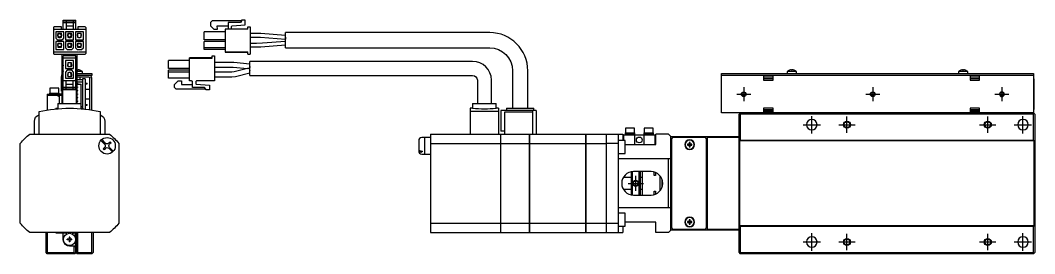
# Model space of a CAD drawing. Extents: x 0 to 873, y -8 to 240.
# Drawn here: x 440.3 to 872.6, y 78 to 177.5 of the extents above; entities that cross this region are included whole.
import ezdxf

# ---------------------------------------------------------------- set-up
doc = ezdxf.new("R2010")
doc.units = 0
doc.header["$LTSCALE"] = 0.5
doc.linetypes.add('CENTER', pattern=[50.8, 31.75, -6.35, 6.35, -6.35])
for name, color, linetype in [('MSM_CENTER', 1, 'CENTER'), ('MSM_CONTINUOUS', 7, 'CONTINUOUS'), ('MSM_NARROW', 5, 'CONTINUOUS')]:
    doc.layers.add(name, color=color, linetype=linetype)

msp = doc.modelspace()

# ---------------------------------------------------------------- linework, layer by layer
at = {"layer": 'MSM_CENTER'}
for p, q in [((748.58, 149.03), (748.58, 143.03)), ((803.58, 149.03), (803.58, 143.03)), ((858.58, 149.03), (858.58, 143.03)), ((745.58, 146.03), (751.58, 146.03)), ((800.58, 146.03), (806.58, 146.03)), ((855.58, 146.03), (861.58, 146.03)), ((777.58, 129.33), (777.58, 136.73)), ((792.58, 129.53), (792.58, 136.53)), ((852.58, 129.53), (852.58, 136.53)), ((867.58, 129.33), (867.58, 136.73)), ((773.88, 133.03), (781.28, 133.03)), ((789.08, 133.03), (796.08, 133.03)), ((849.08, 133.03), (856.08, 133.03)), ((863.88, 133.03), (871.28, 133.03)), ((702.58, 104.78), (702.58, 111.28)), ((699.33, 108.03), (705.83, 108.03)), ((777.58, 79.33), (777.58, 86.73)), ((792.58, 79.53), (792.58, 86.53)), ((852.58, 79.53), (852.58, 86.53)), ((867.58, 79.33), (867.58, 86.73)), ((773.88, 83.03), (781.28, 83.03)), ((789.08, 83.03), (796.08, 83.03)), ((849.08, 83.03), (856.08, 83.03)), ((863.88, 83.03), (871.28, 83.03))]:
    msp.add_line(p, q, dxfattribs=at)
at = {"layer": 'MSM_CONTINUOUS'}
for p, q in [((458.61, 177.53), (464.01, 177.53)), ((458.61, 173.73), (458.61, 177.53)), ((458.61, 177.23), (464.01, 177.23)), ((459.81, 177.23), (459.81, 173.73)), ((462.81, 177.23), (462.81, 173.73)), ((464.01, 173.73), (464.01, 177.53)), ((522.03, 177.23), (521.33, 176.53)), ((534.63, 177.23), (522.03, 177.23)), ((534.63, 177.23), (534.13, 176.53)), ((536.13, 177.53), (534.63, 177.53)), ((534.63, 177.53), (534.63, 177.23)), ((536.13, 175.62), (536.13, 177.53)), ((454.41, 174.43), (454.41, 163.43)), ((454.41, 173.73), (468.21, 173.73)), ((457.81, 174.73), (454.71, 174.73)), ((457.81, 173.73), (457.81, 174.73)), ((458.61, 176.53), (464.01, 176.53)), ((459.81, 175.23), (462.81, 175.23)), ((464.81, 174.73), (464.81, 173.73)), ((467.91, 174.73), (464.81, 174.73)), ((468.21, 174.43), (468.21, 163.43)), ((521.33, 176.53), (521.33, 175.23)), ((521.33, 175.23), (522.83, 173.73)), ((522.83, 173.73), (524.33, 173.73)), ((524.33, 173.73), (524.2, 175.23)), ((524.2, 175.23), (528.88, 175.23)), ((527.63, 173.73), (527.63, 163.88)), ((537.33, 173.73), (527.63, 173.73)), ((528.88, 176.53), (528.88, 174.03)), ((534.13, 176.53), (528.88, 176.53)), ((530.38, 174.03), (530.38, 174.93)), ((530.56, 175.13), (536.13, 175.62)), ((537.33, 174.73), (538.33, 174.73)), ((537.33, 173.73), (537.33, 174.73)), ((538.33, 174.73), (538.33, 163.13)), ((455.41, 172.63), (455.41, 169.98)), ((458.81, 172.63), (455.41, 172.63)), ((455.41, 169.98), (456.16, 169.23)), ((456.16, 169.23), (458.06, 169.23)), ((456.21, 171.48), (456.21, 170.98)), ((456.36, 171.48), (456.21, 171.48)), ((456.21, 170.98), (456.36, 170.98)), ((456.31, 171.98), (457.91, 171.98)), ((456.31, 171.98), (456.31, 171.48)), ((456.31, 170.98), (456.31, 170.33)), ((456.31, 170.33), (456.64, 170.33)), ((456.36, 171.98), (456.36, 170.61)), ((456.36, 170.61), (456.74, 170.23)), ((456.74, 170.23), (457.49, 170.23)), ((457.46, 170.23), (456.91, 170.39)), ((457.32, 171.83), (457.86, 171.68)), ((457.49, 170.23), (457.86, 170.61)), ((457.59, 170.33), (457.91, 170.33)), ((457.86, 170.61), (457.86, 171.98)), ((457.86, 171.48), (458.01, 171.48)), ((457.86, 170.98), (458.01, 170.98)), ((457.91, 171.48), (457.91, 171.98)), ((457.91, 170.33), (457.91, 170.98)), ((458.01, 170.98), (458.01, 171.48)), ((458.06, 169.23), (458.81, 169.98)), ((458.81, 169.98), (458.81, 172.63)), ((463.01, 172.63), (459.61, 172.63)), ((459.61, 172.63), (459.61, 169.23)), ((459.61, 169.23), (463.01, 169.23)), ((460.56, 171.48), (460.41, 171.48)), ((460.41, 171.48), (460.41, 170.98)), ((460.41, 170.98), (460.56, 170.98)), ((460.51, 171.98), (460.51, 171.48)), ((460.51, 171.98), (462.11, 171.98)), ((460.51, 170.98), (460.51, 170.33)), ((460.51, 170.33), (460.84, 170.33)), ((460.56, 171.98), (460.56, 170.61)), ((460.56, 170.61), (460.94, 170.23)), ((460.94, 170.23), (461.69, 170.23)), ((461.69, 170.23), (462.06, 170.61)), ((461.79, 170.33), (462.11, 170.33)), ((462.06, 170.61), (462.06, 171.98)), ((462.06, 171.48), (462.21, 171.48)), ((462.06, 170.98), (462.21, 170.98)), ((462.11, 171.48), (462.11, 171.98)), ((462.11, 170.33), (462.11, 170.98)), ((462.21, 170.98), (462.21, 171.48)), ((463.01, 169.23), (463.01, 172.63)), ((463.81, 172.63), (463.81, 169.23)), ((467.21, 172.63), (463.81, 172.63)), ((463.81, 169.23), (467.21, 169.23)), ((464.76, 171.48), (464.61, 171.48)), ((464.61, 171.48), (464.61, 170.98)), ((464.61, 170.98), (464.76, 170.98)), ((464.71, 171.98), (466.31, 171.98)), ((464.71, 171.98), (464.71, 171.48)), ((464.71, 170.98), (464.71, 170.33)), ((464.71, 170.33), (465.04, 170.33)), ((464.76, 171.98), (464.76, 170.61)), ((464.76, 170.61), (465.14, 170.23)), ((465.14, 170.23), (465.89, 170.23)), ((465.89, 170.23), (466.26, 170.61)), ((465.99, 170.33), (466.31, 170.33)), ((466.26, 170.61), (466.26, 171.98)), ((466.26, 171.48), (466.41, 171.48)), ((466.26, 170.98), (466.41, 170.98)), ((466.31, 171.48), (466.31, 171.98)), ((466.31, 170.33), (466.31, 170.98)), ((466.41, 170.98), (466.41, 171.48)), ((467.21, 169.23), (467.21, 172.63)), ((518.73, 169.23), (518.73, 172.63)), ((527.63, 172.63), (518.73, 172.63)), ((527.63, 169.23), (518.73, 169.23)), ((541.96, 171.86), (538.33, 171.86)), ((538.33, 170.36), (541.96, 170.36)), ((542.65, 170.33), (553.28, 169.54)), ((553.33, 171.04), (542.76, 171.83)), ((553.33, 170.28), (553.28, 169.54)), ((640.33, 172.28), (553.33, 172.28)), ((553.33, 165.78), (553.33, 172.28)), ((458.81, 168.43), (455.41, 168.43)), ((455.41, 168.43), (455.41, 165.03)), ((455.41, 165.03), (458.81, 165.03)), ((456.21, 167.28), (456.21, 166.78)), ((456.36, 167.28), (456.21, 167.28)), ((456.21, 166.78), (456.36, 166.78)), ((456.31, 167.78), (457.91, 167.78)), ((456.31, 167.78), (456.31, 167.28)), ((456.31, 166.78), (456.31, 166.13)), ((456.31, 166.13), (456.64, 166.13)), ((456.36, 167.78), (456.36, 166.41)), ((456.36, 166.41), (456.74, 166.03)), ((456.74, 166.03), (457.49, 166.03)), ((456.9, 167.63), (457.43, 167.78)), ((457.78, 166.32), (457.33, 166.19)), ((457.49, 166.03), (457.86, 166.41)), ((457.59, 166.13), (457.91, 166.13)), ((457.86, 166.41), (457.86, 167.78)), ((457.86, 167.28), (458.01, 167.28)), ((457.86, 166.78), (458.01, 166.78)), ((457.91, 167.28), (457.91, 167.78)), ((457.91, 166.13), (457.91, 166.78)), ((458.01, 166.78), (458.01, 167.28)), ((458.81, 165.03), (458.81, 168.43)), ((463.01, 168.43), (459.61, 168.43)), ((459.61, 168.43), (459.61, 165.78)), ((459.61, 165.78), (460.36, 165.03)), ((460.36, 165.03), (462.26, 165.03)), ((460.41, 167.28), (460.41, 166.78)), ((460.56, 167.28), (460.41, 167.28)), ((460.41, 166.78), (460.56, 166.78)), ((460.51, 167.78), (460.51, 167.28)), ((460.51, 167.78), (462.11, 167.78)), ((460.51, 166.78), (460.51, 166.13)), ((460.51, 166.13), (460.84, 166.13)), ((460.57, 167.78), (460.56, 167.7)), ((460.56, 167.78), (460.56, 166.41)), ((460.56, 166.41), (460.94, 166.03)), ((460.94, 166.03), (461.69, 166.03)), ((461.69, 166.03), (462.06, 166.41)), ((461.79, 166.13), (462.11, 166.13)), ((462.06, 167.78), (462.06, 167.7)), ((462.06, 166.41), (462.06, 167.78)), ((462.06, 167.28), (462.21, 167.28)), ((462.06, 166.78), (462.21, 166.78)), ((462.11, 167.28), (462.11, 167.78)), ((462.11, 166.13), (462.11, 166.78)), ((462.21, 166.78), (462.21, 167.28)), ((462.26, 165.03), (463.01, 165.78)), ((463.01, 165.78), (463.01, 168.43)), ((467.21, 168.43), (463.81, 168.43)), ((463.81, 168.43), (463.81, 165.78)), ((463.81, 165.78), (464.56, 165.03)), ((464.56, 165.03), (466.46, 165.03)), ((464.61, 167.28), (464.61, 166.78)), ((464.76, 167.28), (464.61, 167.28)), ((464.61, 166.78), (464.76, 166.78)), ((464.71, 167.78), (464.71, 167.28)), ((464.71, 167.78), (466.31, 167.78)), ((464.71, 166.78), (464.71, 166.13)), ((464.71, 166.13), (465.04, 166.13)), ((464.76, 167.78), (464.76, 166.41)), ((464.76, 166.41), (465.14, 166.03)), ((464.85, 166.32), (465.3, 166.19)), ((465.14, 166.03), (465.89, 166.03)), ((465.73, 167.63), (465.2, 167.78)), ((465.89, 166.03), (466.26, 166.41)), ((465.99, 166.13), (466.31, 166.13)), ((466.26, 166.41), (466.26, 167.78)), ((466.26, 167.28), (466.41, 167.28)), ((466.26, 166.78), (466.41, 166.78)), ((466.31, 167.28), (466.31, 167.78)), ((466.31, 166.13), (466.31, 166.78)), ((466.41, 166.78), (466.41, 167.28)), ((466.46, 165.03), (467.21, 165.78)), ((467.21, 165.78), (467.21, 168.43)), ((527.63, 168.43), (518.73, 168.43)), ((518.73, 165.03), (518.73, 168.43)), ((527.63, 165.78), (518.73, 165.78)), ((527.63, 165.03), (518.73, 165.03)), ((540.96, 167.66), (538.33, 167.66)), ((538.33, 166.16), (541.94, 166.16)), ((543.59, 167.76), (540.96, 167.66)), ((542.79, 166.19), (553.33, 167.03)), ((553.27, 168.53), (543.59, 167.76)), ((553.33, 165.78), (640.33, 165.78)), ((454.41, 164.13), (456.86, 164.13)), ((454.71, 163.13), (467.91, 163.13)), ((457.36, 164.13), (460.79, 164.13)), ((458.06, 163.13), (458.06, 142.03)), ((464.01, 162.33), (458.61, 162.33)), ((458.61, 147.93), (458.61, 162.33)), ((461.06, 161.33), (458.61, 161.33)), ((463.01, 160.43), (459.61, 160.43)), ((459.61, 160.43), (459.61, 157.03)), ((461.29, 164.13), (461.34, 164.13)), ((464.01, 161.33), (461.56, 161.33)), ((461.84, 164.13), (464.71, 164.13)), ((463.01, 157.03), (463.01, 160.43)), ((464.01, 147.93), (464.01, 162.33)), ((464.56, 142.03), (464.56, 163.13)), ((465.21, 164.13), (465.26, 164.13)), ((465.76, 164.13), (465.81, 164.13)), ((466.31, 164.13), (468.21, 164.13)), ((512.38, 160.43), (503.48, 160.43)), ((503.48, 157.03), (503.48, 160.43)), ((522.08, 161.58), (512.38, 161.58)), ((512.38, 151.73), (512.38, 161.58)), ((512.38, 161.33), (522.08, 161.33)), ((522.08, 162.33), (523.08, 162.33)), ((522.08, 161.33), (522.08, 162.33)), ((523.08, 162.33), (523.08, 151.73)), ((527.63, 164.13), (537.33, 164.13)), ((527.63, 163.88), (537.33, 163.88)), ((537.33, 163.13), (537.33, 164.13)), ((537.33, 163.13), (538.33, 163.13)), ((633.08, 160.03), (538.08, 160.03)), ((538.08, 154.03), (538.08, 160.03)), ((458.31, 157.03), (458.31, 142.03)), ((459.61, 157.03), (463.01, 157.03)), ((460.36, 156.23), (459.61, 155.48)), ((462.26, 156.23), (460.36, 156.23)), ((460.41, 158.68), (460.41, 158.18)), ((460.56, 158.68), (460.41, 158.68)), ((460.41, 158.18), (460.56, 158.18)), ((460.84, 159.33), (460.51, 159.33)), ((460.51, 159.33), (460.51, 158.68)), ((460.51, 158.18), (460.51, 157.68)), ((462.11, 157.68), (460.51, 157.68)), ((460.94, 159.43), (460.56, 159.06)), ((460.56, 159.06), (460.56, 157.68)), ((461.69, 159.43), (460.94, 159.43)), ((462.06, 159.06), (461.69, 159.43)), ((462.11, 159.33), (461.79, 159.33)), ((462.06, 157.68), (462.06, 159.06)), ((462.21, 158.68), (462.06, 158.68)), ((462.21, 158.18), (462.06, 158.18)), ((462.11, 158.68), (462.11, 159.33)), ((462.11, 157.68), (462.11, 158.18)), ((462.21, 158.18), (462.21, 158.68)), ((463.01, 155.48), (462.26, 156.23)), ((464.31, 142.03), (464.31, 157.03)), ((466.81, 155.73), (464.56, 155.73)), ((464.61, 156.29), (464.61, 156.42)), ((465.01, 156.29), (464.61, 156.29)), ((465.01, 156.42), (465.01, 156.29)), ((465.76, 156.29), (465.74, 156.29)), ((466.81, 154.83), (466.81, 155.73)), ((512.38, 157.03), (503.48, 157.03)), ((512.38, 157.03), (503.48, 157.03)), ((512.38, 156.23), (503.48, 156.23)), ((503.48, 152.83), (503.48, 156.23)), ((530.99, 159.56), (523.08, 159.56)), ((523.08, 157.56), (530.99, 157.56)), ((531.27, 159.54), (530.99, 159.56)), ((530.99, 157.56), (531.08, 157.55)), ((531.08, 157.55), (537.14, 156.97)), ((538.08, 158.89), (531.27, 159.54)), ((537.14, 156.97), (531.45, 155.49)), ((537.86, 157.03), (537.14, 156.97)), ((537.86, 157.03), (538.08, 156.18)), ((537.9, 156.9), (537.99, 156.89)), ((538.08, 157.88), (537.99, 156.89)), ((650.08, 156.03), (650.08, 140.03)), ((656.58, 140.03), (656.58, 156.03)), ((767.08, 155.73), (767.08, 154.83)), ((771.08, 155.73), (767.08, 155.73)), ((768.15, 156.29), (768.13, 156.29)), ((768.88, 156.29), (768.88, 156.42)), ((769.28, 156.29), (768.88, 156.29)), ((769.28, 156.42), (769.28, 156.29)), ((770.03, 156.29), (770.01, 156.29)), ((771.08, 154.83), (771.08, 155.73)), ((840.08, 155.73), (840.08, 154.83)), ((844.08, 155.73), (840.08, 155.73)), ((841.15, 156.29), (841.13, 156.29)), ((841.88, 156.29), (841.88, 156.42)), ((842.28, 156.29), (841.88, 156.29)), ((842.28, 156.42), (842.28, 156.29)), ((843.03, 156.29), (843.01, 156.29)), ((844.08, 154.83), (844.08, 155.73)), ((457.81, 147.33), (457.81, 153.63)), ((464.01, 151.73), (458.61, 151.73)), ((459.61, 155.48), (459.61, 152.83)), ((459.61, 152.83), (463.01, 152.83)), ((459.81, 148.23), (459.81, 151.73)), ((460.41, 154.48), (460.41, 153.98)), ((460.56, 154.48), (460.41, 154.48)), ((460.41, 153.98), (460.56, 153.98)), ((460.51, 155.13), (460.51, 154.48)), ((460.84, 155.13), (460.51, 155.13)), ((460.51, 153.98), (460.51, 153.48)), ((462.11, 153.48), (460.51, 153.48)), ((460.94, 155.23), (460.56, 154.86)), ((460.56, 154.86), (460.56, 153.48)), ((461.69, 155.23), (460.94, 155.23)), ((462.06, 154.86), (461.69, 155.23)), ((462.11, 155.13), (461.79, 155.13)), ((462.06, 153.48), (462.06, 154.86)), ((462.21, 154.48), (462.06, 154.48)), ((462.21, 153.98), (462.06, 153.98)), ((462.11, 154.48), (462.11, 155.13)), ((462.11, 153.48), (462.11, 153.98)), ((462.21, 153.98), (462.21, 154.48)), ((462.81, 148.23), (462.81, 151.73)), ((463.01, 152.83), (463.01, 155.48)), ((464.56, 154.83), (470.81, 154.83)), ((470.81, 154.03), (464.56, 154.03)), ((469.61, 153.23), (464.56, 153.23)), ((464.56, 152.28), (466.81, 152.28)), ((465.81, 152.28), (465.81, 153.23)), ((466.81, 152.53), (466.81, 140.03)), ((468.01, 152.53), (466.81, 152.53)), ((468.01, 152.53), (468.01, 139.65)), ((470.01, 139.39), (470.01, 152.83)), ((470.81, 154.83), (470.81, 154.03)), ((470.81, 139.27), (470.81, 152.83)), ((512.38, 155.48), (503.48, 155.48)), ((512.38, 152.83), (503.48, 152.83)), ((512.38, 152.83), (503.48, 152.83)), ((506.08, 150.23), (507.58, 151.73)), ((507.58, 151.73), (509.08, 151.73)), ((509.08, 151.73), (508.95, 150.23)), ((509.08, 151.73), (508.95, 150.23)), ((513.33, 151.73), (512.38, 151.73)), ((513.33, 151.73), (512.38, 151.73)), ((513.33, 151.73), (513.34, 151.73)), ((513.63, 148.93), (513.63, 151.43)), ((515.13, 151.43), (515.13, 150.53)), ((523.08, 151.73), (515.43, 151.73)), ((515.43, 151.73), (515.43, 151.73)), ((523.08, 151.73), (515.43, 151.73)), ((530.44, 155.36), (523.08, 155.36)), ((523.08, 153.36), (530.44, 153.36)), ((531.45, 155.49), (530.44, 155.36)), ((530.44, 153.36), (531.95, 153.55)), ((531.95, 153.55), (538.08, 155.15)), ((538.08, 154.03), (633.08, 154.03)), ((635.08, 152.03), (635.08, 142.03)), ((641.08, 142.03), (641.08, 152.03)), ((739.08, 138.03), (739.08, 154.83)), ((739.08, 154.83), (872.08, 154.83)), ((872.08, 154.03), (739.08, 154.03)), ((757.08, 154.03), (757.08, 152.03)), ((761.08, 153.23), (757.08, 153.23)), ((761.08, 152.53), (757.08, 152.53)), ((757.08, 152.03), (761.08, 152.03)), ((761.08, 152.03), (761.08, 154.03)), ((845.08, 154.03), (845.08, 152.03)), ((849.08, 153.23), (845.08, 153.23)), ((849.08, 152.53), (845.08, 152.53)), ((845.08, 152.03), (849.08, 152.03)), ((849.08, 152.03), (849.08, 154.03)), ((872.08, 154.83), (872.08, 138.03)), ((872.38, 152.53), (872.08, 152.53)), ((872.38, 139.53), (872.38, 152.53)), ((452.91, 148.53), (452.91, 146.53)), ((456.71, 148.53), (452.91, 148.53)), ((456.71, 146.53), (456.71, 148.53)), ((458.06, 147.33), (457.81, 147.33)), ((464.01, 148.93), (458.61, 148.93)), ((464.01, 148.23), (458.61, 148.23)), ((464.01, 147.93), (458.61, 147.93)), ((462.81, 150.23), (459.81, 150.23)), ((464.56, 151.28), (466.81, 151.28)), ((464.56, 150.78), (464.66, 150.78)), ((464.66, 150.78), (464.66, 150.28)), ((464.66, 150.28), (466.31, 150.28)), ((466.31, 139.82), (466.31, 150.28)), ((468.01, 150.66), (468.81, 150.66)), ((468.01, 150.41), (468.81, 150.41)), ((470.01, 148.03), (468.01, 148.03)), ((468.81, 150.41), (468.81, 150.66)), ((506.08, 148.93), (506.08, 150.23)), ((506.78, 148.23), (506.08, 148.93)), ((506.78, 148.23), (506.08, 148.93)), ((519.38, 148.23), (506.78, 148.23)), ((519.38, 148.23), (506.78, 148.23)), ((508.95, 150.23), (513.63, 150.23)), ((518.88, 148.93), (513.63, 148.93)), ((518.88, 148.93), (513.63, 148.93)), ((515.31, 150.33), (520.88, 149.85)), ((519.38, 148.23), (518.88, 148.93)), ((519.38, 148.23), (518.88, 148.93)), ((519.38, 147.93), (519.38, 148.23)), ((520.88, 147.93), (519.38, 147.93)), ((520.88, 147.93), (519.38, 147.93)), ((520.88, 149.85), (520.88, 147.93)), ((451.81, 146.03), (452.81, 146.03)), ((451.81, 146.03), (451.81, 139.27)), ((456.81, 145.53), (451.81, 145.53)), ((452.81, 146.53), (452.81, 145.53)), ((452.81, 146.53), (456.81, 146.53)), ((458.06, 146.03), (452.81, 146.03)), ((456.31, 145.53), (456.81, 145.03)), ((456.81, 146.03), (456.81, 146.53)), ((456.81, 145.53), (456.81, 142.03)), ((458.06, 145.53), (456.81, 145.53)), ((468.01, 144.03), (470.01, 144.03)), ((448.31, 129.03), (448.31, 138.6)), ((455.49, 140.03), (455.49, 139.75)), ((455.49, 140.03), (456.31, 140.03)), ((456.31, 142.03), (456.31, 139.82)), ((456.31, 142.03), (466.31, 142.03)), ((466.31, 140.78), (466.81, 140.78)), ((466.31, 140.03), (467.13, 140.03)), ((467.13, 139.75), (467.13, 140.03)), ((468.01, 141.66), (468.81, 141.66)), ((468.01, 141.41), (468.81, 141.41)), ((468.81, 141.41), (468.81, 141.66)), ((474.31, 138.6), (474.31, 129.03)), ((633.08, 140.03), (632.08, 140.03)), ((632.08, 140.03), (632.08, 129.03)), ((644.08, 138.6), (632.08, 138.6)), ((633.08, 142.03), (633.08, 140.03)), ((633.08, 142.03), (643.08, 142.03)), ((643.08, 140.03), (643.08, 142.03)), ((644.08, 140.03), (643.08, 140.03)), ((644.08, 140.03), (644.08, 129.03)), ((660.08, 139.03), (645.08, 139.03)), ((645.08, 139.03), (645.08, 130.23)), ((658.58, 138.43), (646.58, 138.43)), ((646.58, 138.43), (646.58, 129.03)), ((647.51, 140.03), (647.51, 139.03)), ((647.51, 140.03), (659.15, 140.03)), ((658.58, 139.03), (658.58, 129.03)), ((659.15, 139.03), (659.15, 140.03)), ((660.08, 139.03), (660.08, 129.03)), ((757.08, 140.03), (757.08, 138.03)), ((761.08, 140.03), (757.08, 140.03)), ((757.08, 139.53), (761.08, 139.53)), ((757.08, 139.33), (761.08, 139.33)), ((757.08, 138.83), (761.08, 138.83)), ((761.08, 138.03), (761.08, 140.03)), ((845.08, 140.03), (845.08, 138.03)), ((849.08, 140.03), (845.08, 140.03)), ((845.08, 139.53), (849.08, 139.53)), ((845.08, 139.33), (849.08, 139.33)), ((845.08, 138.83), (849.08, 138.83)), ((849.08, 138.03), (849.08, 140.03)), ((872.08, 139.53), (872.38, 139.53)), ((446.31, 129.03), (446.31, 134.45)), ((476.31, 134.45), (476.31, 129.03)), ((872.08, 138.03), (739.08, 138.03)), ((747.08, 138.03), (746.58, 137.53)), ((746.58, 78.53), (746.58, 137.53)), ((746.83, 137.78), (747.08, 137.53)), ((872.08, 137.53), (747.08, 137.53)), ((747.08, 137.53), (747.08, 126.43)), ((872.58, 137.53), (872.08, 138.03)), ((872.08, 137.53), (872.33, 137.78)), ((872.08, 126.43), (872.08, 137.53)), ((872.58, 137.53), (872.58, 78.53)), ((646.58, 130.23), (645.08, 130.23)), ((698.18, 131.53), (698.18, 129.53)), ((701.98, 131.53), (698.18, 131.53)), ((701.98, 129.53), (701.98, 131.53)), ((706.18, 131.53), (706.18, 129.53)), ((709.98, 131.53), (706.18, 131.53)), ((709.98, 129.53), (709.98, 131.53)), ((444.31, 129.03), (444.18, 128.9)), ((444.34, 129.03), (478.28, 129.03)), ((476.25, 124.74), (474.67, 126.32)), ((475.02, 126.68), (475.94, 125.76)), ((475.94, 125.76), (476.61, 125.09)), ((478.02, 125.09), (478.62, 125.69)), ((478.44, 128.9), (478.31, 129.03)), ((478.62, 125.69), (478.98, 125.34)), ((610.08, 126.23), (610.08, 121.83)), ((612.53, 127.53), (611.38, 127.53)), ((612.53, 127.53), (612.53, 120.53)), ((612.58, 127.48), (612.53, 127.48)), ((615.08, 127.53), (612.58, 127.53)), ((612.58, 127.53), (612.58, 120.53)), ((615.08, 129.03), (645.03, 129.03)), ((615.08, 129.03), (615.08, 87.03)), ((645.03, 87.03), (645.03, 129.03)), ((645.03, 128.98), (645.08, 128.98)), ((645.08, 87.03), (645.08, 129.03)), ((645.08, 129.03), (681.33, 129.03)), ((657.33, 87.03), (657.33, 129.03)), ((657.33, 128.98), (657.38, 128.98)), ((657.38, 87.03), (657.38, 129.03)), ((681.33, 87.03), (681.33, 129.03)), ((681.33, 128.98), (681.38, 128.98)), ((681.38, 129.03), (697.08, 129.03)), ((681.38, 87.03), (681.38, 129.03)), ((690.08, 87.03), (690.08, 129.03)), ((695.08, 129.03), (695.08, 87.03)), ((698.08, 126.28), (695.08, 126.28)), ((697.08, 129.03), (697.08, 126.28)), ((697.38, 128.53), (697.38, 126.28)), ((710.78, 128.53), (697.38, 128.53)), ((698.08, 129.53), (698.08, 128.53)), ((698.08, 129.53), (702.08, 129.53)), ((698.08, 129.03), (702.08, 129.03)), ((698.08, 120.78), (698.08, 126.28)), ((702.08, 129.53), (702.08, 124.53)), ((706.08, 129.53), (710.08, 129.53)), ((706.08, 129.53), (706.08, 124.53)), ((706.08, 129.03), (710.08, 129.03)), ((710.08, 128.53), (710.08, 129.53)), ((710.78, 124.53), (710.78, 128.53)), ((716.58, 129.03), (711.08, 129.03)), ((711.08, 124.53), (711.08, 129.03)), ((717.58, 128.03), (716.58, 129.03)), ((717.58, 128.03), (746.58, 128.03)), ((717.58, 88.03), (717.58, 128.03)), ((718.28, 127.53), (717.78, 127.03)), ((717.78, 127.03), (717.78, 89.03)), ((732.28, 127.53), (718.28, 127.53)), ((725.34, 125.45), (725.34, 124.77)), ((725.82, 124.77), (725.82, 125.45)), ((732.78, 127.03), (732.28, 127.53)), ((732.78, 89.03), (732.78, 127.03)), ((733.08, 88.03), (733.08, 128.03)), ((746.58, 127.53), (733.08, 127.53)), ((746.78, 126.13), (747.08, 126.43)), ((872.38, 126.13), (746.78, 126.13)), ((746.78, 126.13), (746.78, 89.93)), ((747.08, 126.43), (872.08, 126.43)), ((872.08, 126.43), (872.38, 126.13)), ((872.38, 89.93), (872.38, 126.13)), ((440.44, 125.16), (440.31, 125.03)), ((440.31, 91.06), (440.31, 125)), ((475.65, 122.72), (476.25, 123.33)), ((476.01, 122.37), (475.65, 122.72)), ((476.61, 122.97), (476.01, 122.37)), ((479.61, 121.39), (478.02, 122.97)), ((478.98, 125.34), (478.37, 124.74)), ((478.37, 123.33), (479.96, 121.74)), ((482.31, 125.03), (482.18, 125.16)), ((482.31, 125), (482.31, 91.06)), ((611.58, 121.74), (611.38, 121.74)), ((611.58, 121.39), (611.38, 121.39)), ((611.58, 121.74), (611.58, 121.39)), ((615.08, 125), (645.03, 125)), ((645.03, 124.75), (645.08, 124.75)), ((645.08, 125), (657.33, 125)), ((657.33, 124.75), (657.38, 124.75)), ((657.38, 125), (681.33, 125)), ((681.33, 124.75), (681.38, 124.75)), ((681.38, 125), (690.08, 125)), ((695.08, 125.03), (690.08, 125.03)), ((698.08, 124.53), (711.08, 124.53)), ((717.78, 122.28), (717.58, 122.28)), ((725.34, 124.77), (724.66, 124.77)), ((724.66, 124.29), (725.34, 124.29)), ((725.34, 124.29), (725.34, 123.61)), ((726.5, 124.77), (725.82, 124.77)), ((725.82, 124.29), (726.5, 124.29)), ((725.82, 123.61), (725.82, 124.29)), ((733.08, 122.28), (732.78, 122.28)), ((733.08, 121.78), (732.78, 121.78)), ((611.38, 120.53), (612.53, 120.53)), ((612.53, 120.58), (612.58, 120.58)), ((612.58, 120.53), (615.08, 120.53)), ((695.08, 120.78), (698.08, 120.78)), ((717.58, 118.53), (695.08, 118.53)), ((716.58, 97.53), (716.58, 118.53)), ((717.78, 118.03), (717.58, 118.03)), ((700.78, 103.1), (700.78, 112.97)), ((700.98, 113), (700.98, 103.07)), ((709.08, 113.03), (701.58, 113.03)), ((704.08, 103.03), (704.08, 113.03)), ((704.58, 103.03), (704.58, 113.03)), ((705.28, 113.03), (705.28, 103.03)), ((710.48, 111.37), (710.48, 112.83)), ((710.98, 112.66), (710.98, 111.37)), ((717.78, 115.53), (717.58, 115.53)), ((732.78, 116.28), (733.08, 116.28)), ((732.88, 113.03), (732.78, 113.03)), ((733.08, 112.83), (732.88, 113.03)), ((732.88, 103.03), (732.88, 113.03)), ((700.78, 110.53), (697.25, 110.53)), ((705.28, 110.53), (704.58, 110.53)), ((710.98, 111.38), (710.48, 111.38)), ((710.98, 111.37), (710.48, 111.37)), ((712.98, 104.9), (712.98, 111.16)), ((713.78, 106.33), (713.78, 109.74)), ((713.92, 109.28), (713.78, 109.28)), ((697.25, 105.53), (700.78, 105.53)), ((704.58, 105.53), (705.28, 105.53)), ((710.48, 103.23), (710.48, 104.7)), ((710.48, 104.7), (710.98, 104.7)), ((710.48, 104.68), (710.98, 104.68)), ((710.98, 104.7), (710.98, 103.41)), ((713.78, 106.78), (713.92, 106.78)), ((701.58, 103.03), (709.08, 103.03)), ((717.58, 100.53), (717.78, 100.53)), ((732.78, 103.03), (732.88, 103.03)), ((733.08, 99.78), (732.78, 99.78)), ((732.88, 103.03), (733.08, 103.23)), ((717.58, 97.53), (695.08, 97.53)), ((698.08, 95.28), (695.08, 95.28)), ((698.08, 89.78), (698.08, 95.28)), ((717.58, 98.03), (717.78, 98.03)), ((440.31, 91.03), (440.44, 90.9)), ((482.18, 90.9), (482.31, 91.03)), ((615.08, 91.06), (645.03, 91.06)), ((645.03, 91.32), (645.08, 91.32)), ((645.08, 91.06), (657.33, 91.06)), ((657.33, 91.32), (657.38, 91.32)), ((657.38, 91.06), (681.33, 91.06)), ((681.33, 91.32), (681.38, 91.32)), ((681.38, 91.06), (690.08, 91.06)), ((690.08, 91.03), (695.08, 91.03)), ((711.08, 91.53), (698.08, 91.53)), ((711.08, 87.03), (711.08, 91.53)), ((717.58, 93.78), (717.78, 93.78)), ((725.34, 91.77), (724.66, 91.77)), ((724.66, 91.29), (725.34, 91.29)), ((725.34, 92.45), (725.34, 91.77)), ((725.34, 91.29), (725.34, 90.61)), ((725.82, 91.77), (725.82, 92.45)), ((726.5, 91.77), (725.82, 91.77)), ((725.82, 91.29), (726.5, 91.29)), ((725.82, 90.61), (725.82, 91.29)), ((732.78, 94.28), (733.08, 94.28)), ((732.78, 93.78), (733.08, 93.78)), ((444.18, 87.16), (444.31, 87.03)), ((478.28, 87.03), (444.34, 87.03)), ((451.31, 78.53), (451.31, 87.03)), ((451.81, 87.03), (451.81, 78.53)), ((455.61, 86.83), (455.61, 87.03)), ((459.77, 86.83), (455.61, 86.83)), ((458.51, 86.83), (458.51, 84.13)), ((459.99, 86.46), (459.77, 86.83)), ((462.86, 86.83), (462.78, 86.69)), ((463.51, 86.83), (462.86, 86.83)), ((463.81, 86.53), (463.51, 86.83)), ((463.81, 84.85), (463.81, 86.53)), ((464.31, 78.23), (464.31, 87.03)), ((464.71, 87.03), (464.71, 78.53)), ((470.81, 78.53), (470.81, 87.03)), ((471.31, 87.03), (471.31, 78.53)), ((478.31, 87.03), (478.44, 87.16)), ((615.08, 87.03), (645.03, 87.03)), ((645.03, 87.08), (645.08, 87.08)), ((645.08, 87.03), (657.33, 87.03)), ((657.33, 87.08), (657.38, 87.08)), ((657.38, 87.03), (681.33, 87.03)), ((681.33, 87.08), (681.38, 87.08)), ((681.38, 87.03), (697.08, 87.03)), ((695.08, 89.78), (698.08, 89.78)), ((697.08, 89.78), (697.08, 87.03)), ((716.58, 87.03), (711.08, 87.03)), ((716.58, 87.03), (717.58, 88.03)), ((746.58, 88.03), (717.58, 88.03)), ((717.78, 89.03), (718.28, 88.53)), ((718.28, 88.53), (732.28, 88.53)), ((732.28, 88.53), (732.78, 89.03)), ((733.08, 88.53), (746.58, 88.53)), ((872.38, 89.93), (746.78, 89.93)), ((747.08, 89.63), (746.78, 89.93)), ((872.08, 89.63), (747.08, 89.63)), ((747.08, 89.63), (747.08, 78.53)), ((872.38, 89.93), (872.08, 89.63)), ((872.08, 78.53), (872.08, 89.63)), ((461.11, 84.28), (460.31, 84.28)), ((460.31, 83.99), (460.31, 84.28)), ((461.11, 83.99), (460.31, 83.99)), ((460.84, 84.28), (460.84, 83.99)), ((461.17, 85.13), (461.17, 84.34)), ((461.46, 85.13), (461.17, 85.13)), ((461.46, 84.6), (461.17, 84.6)), ((461.17, 83.93), (461.17, 83.13)), ((461.17, 83.66), (461.46, 83.66)), ((461.46, 83.13), (461.17, 83.13)), ((461.46, 85.13), (461.46, 84.34)), ((461.46, 83.93), (461.46, 83.13)), ((462.31, 84.28), (461.52, 84.28)), ((462.31, 83.99), (461.52, 83.99)), ((461.78, 84.28), (461.78, 83.99)), ((462.31, 83.99), (462.31, 84.28)), ((463.81, 83.42), (463.81, 78.23)), ((451.81, 78.03), (451.31, 78.53)), ((451.56, 78.28), (451.81, 78.53)), ((451.81, 78.53), (463.31, 78.53)), ((463.61, 78.03), (451.81, 78.03)), ((461.31, 81.33), (463.81, 81.33)), ((462.81, 81.33), (463.31, 80.83)), ((463.31, 80.83), (463.67, 81.33)), ((463.31, 78.53), (463.31, 80.83)), ((463.31, 78.53), (463.71, 78.13)), ((463.81, 78.23), (463.61, 78.03)), ((464.36, 78.18), (464.31, 78.23)), ((464.71, 78.53), (464.36, 78.18)), ((464.51, 78.03), (464.36, 78.18)), ((470.81, 78.03), (464.51, 78.03)), ((464.71, 78.53), (470.81, 78.53)), ((471.31, 78.53), (470.81, 78.03)), ((470.81, 78.53), (471.06, 78.28)), ((746.58, 78.53), (746.83, 78.28)), ((747.08, 78.53), (746.83, 78.28)), ((746.83, 78.28), (747.08, 78.03)), ((747.08, 78.53), (872.08, 78.53)), ((872.08, 78.03), (747.08, 78.03)), ((872.08, 78.03), (872.58, 78.53)), ((872.33, 78.28), (872.08, 78.53))]:
    msp.add_line(p, q, dxfattribs=at)
for centre, radius in [((457.11, 171.11), 0.75), ((461.31, 171.11), 0.75), ((457.11, 166.91), 0.75), ((461.31, 166.91), 0.75), ((465.51, 166.91), 0.75), ((748.58, 146.03), 0.783), ((803.58, 146.03), 0.783), ((858.58, 146.03), 0.783), ((792.58, 133.03), 1.23), ((852.58, 133.03), 1.23), ((477.31, 124.03), 3.5), ((704.08, 126.53), 1.25), ((702.58, 108.03), 1.01), ((461.31, 84.13), 2.6), ((792.58, 83.03), 1.23), ((852.58, 83.03), 1.23)]:
    msp.add_circle(centre, radius, dxfattribs=at)
at = {"layer": 'MSM_CONTINUOUS', "extrusion": (0, 0, -1)}
for centre, radius in [((-777.58, 133.03), 2.25), ((-867.58, 133.03), 2.25), ((-725.58, 124.53), 2.1), ((-725.58, 124.53), 1.9), ((-725.58, 91.53), 2.1), ((-725.58, 91.53), 1.9), ((-777.58, 83.03), 2.25), ((-867.58, 83.03), 2.25)]:
    msp.add_circle(centre, radius, dxfattribs=at)
at = {"layer": 'MSM_CONTINUOUS'}
for centre, radius, start, end in [((454.71, 174.43), 0.3, 90, 180), ((467.91, 174.43), 0.3, 0, 90), ((541.96, 161.11), 10.75, 85.7108, 90), ((553.28, 169.61), 0.0753, 270.555, 318.9622), ((640.33, 156.03), 16.25, 0, 90), ((541.94, 176.91), 10.75, 270, 274.548), ((553.27, 168.45), 0.0812, 40.0936, 88.1156), ((454.71, 163.43), 0.3, 180, 270), ((467.91, 163.43), 0.3, 270, 0), ((633.08, 152.03), 8, 0, 90), ((461.31, 157.03), 3, 154.1588, 205.8426), ((461.31, 157.03), 3, 334.2783, 25.8426), ((464.81, 153.23), 3.19, 93.5904, 94.4896), ((464.81, 153.23), 3.19, 73.0947, 86.4096), ((464.81, 153.23), 3.2, 51.3178, 72.73), ((769.08, 153.23), 3.2, 107.27, 128.6822), ((769.08, 153.23), 3.19, 93.5904, 106.9053), ((769.08, 153.23), 3.19, 73.0947, 86.4096), ((769.08, 153.23), 3.2, 51.3178, 72.73), ((842.08, 153.23), 3.2, 107.27, 128.6822), ((842.08, 153.23), 3.19, 93.5904, 106.9053), ((842.08, 153.23), 3.19, 73.0947, 86.4096), ((842.08, 153.23), 3.2, 51.3178, 72.73), ((459.01, 153.63), 1.2, 142.3415, 180), ((469.61, 152.83), 1.2, 0, 90), ((513.33, 151.43), 0.3, 0, 90), ((513.33, 151.43), 0.3, 0, 90), ((515.43, 151.43), 0.3, 90, 180), ((515.33, 150.53), 0.2, 180, 265), ((638.09, 200.05), 60.23, 265.2289, 269.9909), ((638.07, 200.08), 60.26, 270.0102, 274.77), ((611.38, 126.23), 1.3, 90, 180), ((725.58, 124.53), 0.95, 75.3667, 104.6333), ((610.83, 122.33), 0.751, 181.7681, 218.8955), ((611.38, 121.83), 1.3, 180, 270), ((610.84, 122.69), 0.754, 185.8166, 221.8939), ((611.3, 122.79), 1.41, 221.3743, 272.8178), ((611.29, 123.12), 1.39, 222.8199, 273.04), ((725.58, 124.53), 0.95, 165.3667, 194.6333), ((725.58, 124.53), 0.365, 138.8496, 221.1504), ((725.58, 124.53), 0.365, 48.8496, 131.1504), ((725.58, 124.53), 0.365, 228.8496, 311.1504), ((725.58, 124.53), 0.95, 255.3667, 284.6333), ((725.58, 124.53), 0.365, 318.8496, 41.1504), ((725.58, 124.53), 0.95, 345.3667, 14.6333), ((701.58, 108.03), 5, 90, 270), ((709.08, 108.03), 5, 270, 90), ((725.58, 91.53), 0.95, 165.3667, 194.6333), ((725.58, 91.53), 0.365, 138.8496, 221.1504), ((725.58, 91.53), 0.95, 75.3667, 104.6333), ((725.58, 91.53), 0.365, 48.8496, 131.1504), ((725.58, 91.53), 0.365, 228.8496, 311.1504), ((725.58, 91.53), 0.365, 318.8496, 41.1504), ((725.58, 91.53), 0.95, 345.3667, 14.6333), ((461.31, 87.33), 1.59, 190.8931, 216.1972), ((461.31, 87.33), 1.59, 323.8028, 349.1069), ((725.58, 91.53), 0.95, 255.3667, 284.6333), ((461.31, 84.13), 2.8, 180, 270)]:
    msp.add_arc(centre, radius, start, end, dxfattribs=at)
at = {"layer": 'MSM_CONTINUOUS', "extrusion": (0, 0, -1)}
for centre, radius, start, end in [((-528.58, 174.03), 0.3, 180, 270), ((-530.58, 174.93), 0.2, 0, 85), ((-530.68, 174.03), 0.3, 270, 0), ((-541.96, 161.11), 9.25, 90, 94.2892), ((-640.33, 156.03), 9.75, 90, 180), ((-457.11, 164.13), 0.25, 180, 0), ((-461.04, 164.13), 0.25, 180, 0), ((-461.31, 161.33), 0.25, 359.9993, 179.9993), ((-461.59, 164.13), 0.25, 180, 0), ((-464.96, 164.13), 0.25, 180, 0), ((-465.51, 164.13), 0.25, 180, 0), ((-466.06, 164.13), 0.25, 180, 0), ((-461.31, 158.56), 1, 298.9543, 318.5897), ((-461.31, 158.56), 1, 221.4089, 241.0443), ((-461.31, 154.36), 1, 298.9543, 318.5897), ((-461.31, 154.36), 1, 221.4089, 241.0443), ((-469.61, 152.83), 0.4, 90, 180), ((-513.33, 151.43), 0.3, 90, 180), ((-513.33, 151.43), 0.3, 90, 180), ((-515.43, 151.43), 0.3, 0, 90), ((-515.43, 151.43), 0.3, 0, 90), ((-633.08, 152.03), 2, 90, 180), ((-464.41, 149.03), 0.25, 126.8699, 233.1301), ((-464.41, 147.53), 0.25, 126.8699, 233.1301), ((-464.41, 146.03), 0.25, 126.8699, 233.1301), ((-464.41, 144.53), 0.25, 126.8699, 233.1301), ((-464.41, 143.03), 0.25, 126.8699, 233.1301), ((-461.31, 80.03), 60, 77.4867, 102.5133), ((-449.31, 134.45), 3, 0, 70.5288), ((-473.31, 134.45), 3, 109.4712, 180), ((-461.31, 108.03), 27, 38.9424, 51.0576), ((-461.31, 108.03), 27, 128.9424, 141.0576), ((-475.55, 124.03), 1, 135, 225), ((-477.31, 125.8), 1, 225, 315), ((-477.31, 122.27), 1, 45, 135), ((-479.08, 124.03), 1, 315, 45), ((-461.31, 108.03), 27, 308.9424, 321.0576), ((-461.31, 108.03), 27, 218.9424, 231.0576), ((-461.43, 87.45), 1.75, 322.994, 325.4948), ((-461.2, 87.45), 1.75, 205.4948, 217.006), ((-461.11, 84.34), 0.06, 180, 270), ((-461.11, 83.93), 0.06, 90, 180), ((-461.52, 84.34), 0.06, 270, 0), ((-461.52, 83.93), 0.06, 0, 90)]:
    msp.add_arc(centre, radius, start, end, dxfattribs=at)
at = {"layer": 'MSM_NARROW'}
for centre, radius in [((748.58, 146.03), 1), ((803.58, 146.03), 1), ((792.58, 133.03), 1.5), ((852.58, 133.03), 1.5), ((702.58, 108.03), 1.25), ((792.58, 83.03), 1.5), ((852.58, 83.03), 1.5)]:
    msp.add_circle(centre, radius, dxfattribs=at)
at = {"layer": 'MSM_NARROW', "extrusion": (0, 0, -1)}
msp.add_circle((-858.58, 146.03), 1, dxfattribs=at)

doc.saveas('drawing.dxf')
